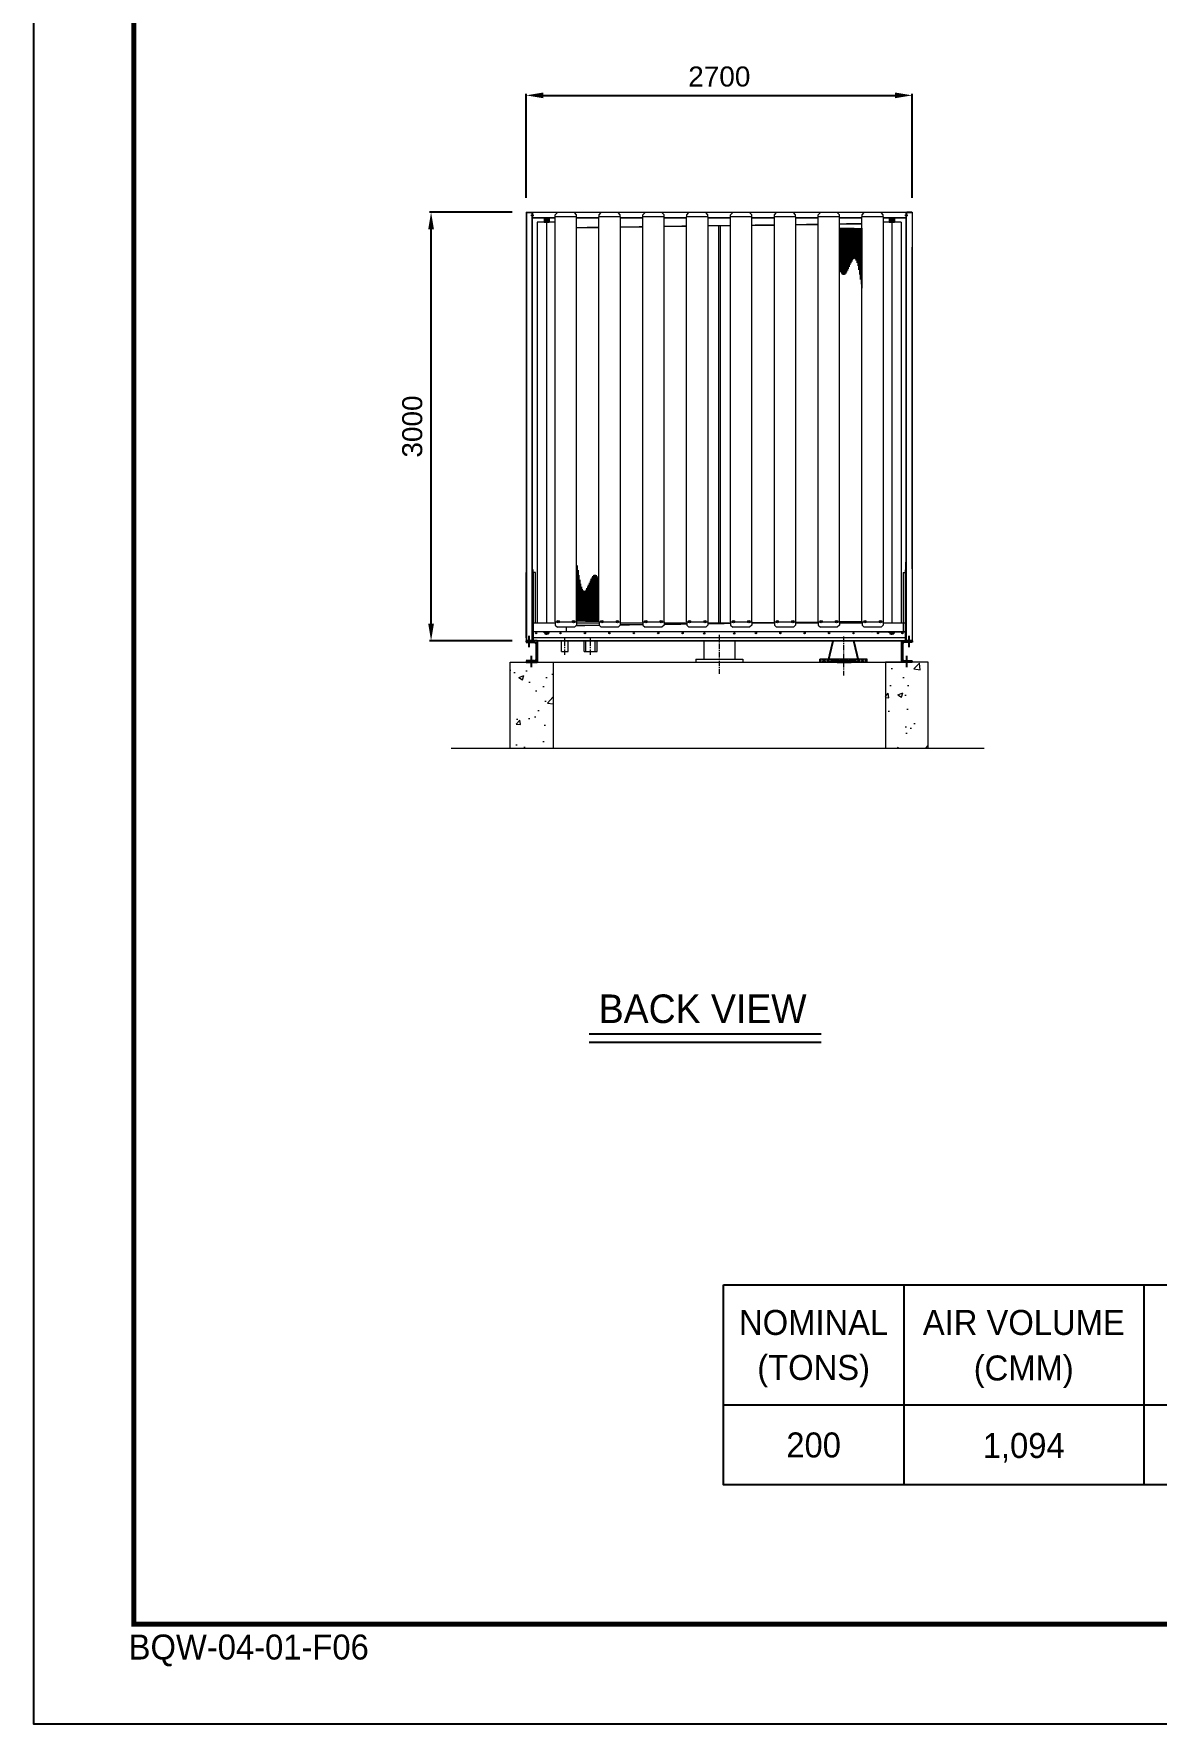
# Model space of a CAD drawing. Header units: millimetres. Extents: x -662982 to 31426, y -140792 to 22681.
# Drawn here: x 2019 to 9870, y 1886 to 13718 of the extents above; entities that cross this region are included whole.
import ezdxf
from ezdxf.enums import TextEntityAlignment as Align

# ---------------------------------------------------------------- set-up
doc = ezdxf.new("R2010")
doc.units = ezdxf.units.MM
for name, pattern in [('CENTER', [2, 1.25, -0.25, 0.25, -0.25]), ('CENTERX2', [4, 2.5, -0.5, 0.5, -0.5]), ('DASHDOT', [18.5, 12, -3, 0.5, -3]), ('DASHED', [15, 12, -3]), ('HIDDEN', [0.375, 0.25, -0.125])]:
    doc.linetypes.add(name, pattern=pattern)
for name, color, linetype in [('center', 1, 'CENTER'), ('냉각탑_box', 1, 'Continuous'), ('냉각탑_form', 1, 'Continuous'), ('냉각탑_text', 3, 'Continuous'), ('냉각탑_기초', 23, 'Continuous')]:
    doc.layers.add(name, color=color, linetype=linetype)
doc.styles.get("Standard").update_dxf_attribs({"font": 'arial.ttf'})
doc.styles.add('돋움', font='Dotum.ttf')
doc.dimstyles.new('1.40', dxfattribs={"dimscale": 20, "dimtxt": 1.5, "dimasz": 1, "dimexe": 0.5, "dimexo": 0.5, "dimgap": 0.5, "dimtad": 1, "dimdec": 0, "dimzin": 0, "dimdsep": 46, "dimtxsty": 'Standard', "dimcen": 0, "dimclrd": 2, "dimclre": 2, "dimclrt": 3, "dimadec": 0, "dimazin": 0, "dimtfac": 1, "dimtdec": 0, "dimtmove": 0, "dimatfit": 0, "dimfxl": 1, "dimtolj": 1, "dimtzin": 0, "dimlwd": -1, "dimlwe": -1, "dimarcsym": 0})

# ---------------------------------------------------------------- blocks, each defined once
blk = doc.blocks.new('*D248')
at = {"color": 2, "transparency": 16777216}
for p, q in [((5364, 12469), (4788, 12469)), ((4798, 9589), (4798, 12349)), ((5364, 9469), (4788, 9469))]:
    blk.add_line(p, q, dxfattribs=at)
for points in [[(4778, 12349), (4818, 12349), (4798, 12469)], [(4778, 9589), (4818, 9589), (4798, 9469)]]:
    blk.add_solid(points, dxfattribs=at)
at = {"layer": 'Defpoints', "color": 0, "transparency": 16777216}
for p in [(4798, 12469), (5464, 12469), (5464, 9469)]:
    blk.add_point(p, dxfattribs=at)
at = {"color": 3, "lineweight": 5, "transparency": 16777216, "insert": (4667, 10969), "char_height": 140, "attachment_point": 5, "rotation": 90}
blk.add_mtext('\\A1;3000', dxfattribs=at)
blk = doc.blocks.new('*D249')
at = {"color": 2, "transparency": 16777216}
for p, q in [((5464, 12569), (5464, 13297)), ((5584, 13287), (8044, 13287)), ((8164, 12569), (8164, 13297))]:
    blk.add_line(p, q, dxfattribs=at)
for points in [[(5584, 13307), (5584, 13267), (5464, 13287)], [(8044, 13307), (8044, 13267), (8164, 13287)]]:
    blk.add_solid(points, dxfattribs=at)
at = {"layer": 'Defpoints', "color": 0, "transparency": 16777216}
for p in [(8164, 13287), (5464, 12469), (8164, 12469)]:
    blk.add_point(p, dxfattribs=at)
at = {"color": 3, "lineweight": 5, "transparency": 16777216, "insert": (6814, 13418), "char_height": 140, "attachment_point": 5}
blk.add_mtext('\\A1;2700', dxfattribs=at)
blk = doc.blocks.new('3')
at = {"lineweight": 20}
for p, q in [((5464, 12469), (5464, 9469)), ((5464, 12469), (8164, 12469)), ((5466, 12467), (5466, 9471)), ((5466, 12467), (5504, 12467)), ((5504, 12467), (5504, 12439)), ((5506, 12439), (5504, 12439)), ((5506, 9469), (5506, 12469)), ((5506, 12429), (5666, 12429)), ((8120, 12467), (5508, 12467)), ((5508, 12467), (5508, 12431)), ((5508, 12431), (5532, 12431)), ((5532, 12431), (5532, 12429)), ((5667, 12451), (5682, 12466)), ((5667, 12436), (5667, 12451)), ((5800, 12466), (5682, 12466)), ((5815, 12451), (5800, 12466)), ((5815, 12436), (5815, 12451)), ((5816, 12429), (5972, 12429)), ((5973, 12451), (5988, 12466)), ((5973, 12436), (5973, 12451)), ((6106, 12466), (5988, 12466)), ((6121, 12451), (6106, 12466)), ((6121, 12436), (6121, 12451)), ((6122, 12429), (6279, 12429)), ((6280, 12451), (6295, 12466)), ((6280, 12436), (6280, 12451)), ((6413, 12466), (6295, 12466)), ((6428, 12451), (6413, 12466)), ((6428, 12436), (6428, 12451)), ((6429, 12429), (6585, 12429)), ((6586, 12451), (6601, 12466)), ((6586, 12436), (6586, 12451)), ((6719, 12466), (6601, 12466)), ((6734, 12451), (6719, 12466)), ((6734, 12436), (6734, 12451)), ((6735, 12429), (6892, 12429)), ((6893, 12451), (6908, 12466)), ((6893, 12436), (6893, 12451)), ((7026, 12466), (6908, 12466)), ((7041, 12451), (7026, 12466)), ((7041, 12436), (7041, 12451)), ((7042, 12429), (7199, 12429)), ((7200, 12451), (7215, 12466)), ((7200, 12436), (7200, 12451)), ((7333, 12466), (7215, 12466)), ((7348, 12451), (7333, 12466)), ((7348, 12436), (7348, 12451)), ((7349, 12429), (7505, 12429)), ((7506, 12451), (7521, 12466)), ((7506, 12436), (7506, 12451)), ((7639, 12466), (7521, 12466)), ((7654, 12451), (7639, 12466)), ((7654, 12436), (7654, 12451)), ((7655, 12429), (7812, 12429)), ((7813, 12451), (7828, 12466)), ((7813, 12436), (7813, 12451)), ((7946, 12466), (7828, 12466)), ((7961, 12451), (7946, 12466)), ((7961, 12436), (7961, 12451)), ((7962, 12429), (8122, 12429)), ((8100, 12431), (8100, 12429)), ((8120, 12467), (8120, 12431)), ((8122, 12469), (8122, 9469)), ((8162, 12467), (8124, 12467)), ((8124, 12467), (8124, 12439)), ((8162, 12467), (8162, 9471)), ((8164, 12469), (8164, 9469)), ((5541, 12400), (5541, 9594)), ((5666, 12400), (5541, 12400)), ((5972, 12360), (5816, 12358)), ((6279, 12364), (6122, 12362)), ((6585, 12369), (6429, 12366)), ((6892, 12373), (6735, 12371)), ((6809, 12372), (6809, 9590)), ((6819, 12372), (6819, 9590)), ((7199, 12377), (7042, 12375)), ((7505, 12381), (7349, 12379)), ((7812, 12386), (7655, 12384)), ((8086, 12400), (7962, 12400)), ((5506, 9594), (5667, 9594)), ((5666, 9603), (5816, 9603)), ((5667, 9603), (5667, 9579)), ((5815, 9603), (5815, 9579)), ((5815, 9594), (5973, 9594)), ((5972, 9603), (6122, 9603)), ((5973, 9603), (5973, 9579)), ((6121, 9603), (6121, 9579)), ((6121, 9594), (6280, 9594)), ((6279, 9603), (6429, 9603)), ((6280, 9603), (6280, 9579)), ((6428, 9603), (6428, 9579)), ((6428, 9594), (6586, 9594)), ((6586, 9587), (6428, 9585)), ((6585, 9603), (6735, 9603)), ((6586, 9603), (6586, 9579)), ((6734, 9603), (6734, 9579)), ((6734, 9594), (6893, 9594)), ((6893, 9592), (6734, 9589)), ((6892, 9603), (7042, 9603)), ((6893, 9603), (6893, 9579)), ((7041, 9603), (7041, 9579)), ((7200, 9596), (7041, 9594)), ((7041, 9594), (7200, 9594)), ((7199, 9603), (7349, 9603)), ((7200, 9603), (7200, 9579)), ((7348, 9603), (7348, 9579)), ((7506, 9600), (7348, 9598)), ((7348, 9594), (7506, 9594)), ((7505, 9603), (7655, 9603)), ((7506, 9603), (7506, 9579)), ((7812, 9604), (7654, 9602)), ((7654, 9603), (7654, 9579)), ((7654, 9594), (7813, 9594)), ((7812, 9603), (7962, 9603)), ((7813, 9603), (7813, 9579)), ((7884, 9603), (7884, 9603)), ((7961, 9603), (7961, 9579)), ((7961, 9594), (8119, 9594)), ((5464, 9469), (5506, 9469)), ((5466, 9471), (5504, 9471)), ((5504, 9471), (5504, 9499)), ((5504, 9499), (5506, 9499)), ((5506, 9534), (8122, 9534)), ((5667, 9579), (5682, 9564)), ((5800, 9564), (5682, 9564)), ((5744, 9531), (5704, 9531)), ((5746, 9533), (5744, 9533)), ((5746, 9531), (5746, 9564)), ((7882, 9531), (5746, 9531)), ((5815, 9579), (5800, 9564)), ((5973, 9579), (5812, 9576)), ((5973, 9579), (5988, 9564)), ((6106, 9564), (5988, 9564)), ((6121, 9579), (6106, 9564)), ((6280, 9583), (6121, 9581)), ((6280, 9579), (6295, 9564)), ((6413, 9564), (6295, 9564)), ((6428, 9579), (6413, 9564)), ((6586, 9579), (6601, 9564)), ((6719, 9564), (6601, 9564)), ((6734, 9579), (6719, 9564)), ((6893, 9579), (6908, 9564)), ((7026, 9564), (6908, 9564)), ((7041, 9579), (7026, 9564)), ((7200, 9579), (7215, 9564)), ((7333, 9564), (7215, 9564)), ((7348, 9579), (7333, 9564)), ((7506, 9579), (7521, 9564)), ((7639, 9564), (7521, 9564)), ((7654, 9579), (7639, 9564)), ((7813, 9579), (7828, 9564)), ((7946, 9564), (7828, 9564)), ((7882, 9533), (7884, 9533)), ((7924, 9531), (7884, 9531)), ((7961, 9579), (7946, 9564)), ((8089, 9469), (8164, 9469)), ((8122, 9499), (8124, 9499)), ((8124, 9471), (8124, 9499)), ((8162, 9471), (8124, 9471))]:
    blk.add_line(p, q, dxfattribs=at)
at = {"color": 7, "lineweight": 20, "ltscale": 0.108889}
blk.add_line((5464, 12447), (5464, 12251), dxfattribs=at)
at = {"color": 7, "lineweight": 20, "ltscale": 0.129444}
for p, q in [((5506, 12465), (5506, 12232)), ((8122, 12232), (8122, 12465))]:
    blk.add_line(p, q, dxfattribs=at)
at = {"color": 7, "lineweight": 20}
for p, q in [((5508, 9965), (5508, 12429)), ((5511, 12469), (8116, 12469)), ((5666, 12429), (5511, 12429)), ((5972, 12429), (5816, 12429)), ((6279, 12429), (6122, 12429)), ((6585, 12429), (6429, 12429)), ((7199, 12429), (7042, 12429)), ((7505, 12429), (7349, 12429)), ((7812, 12429), (7655, 12429)), ((8116, 12429), (7962, 12429)), ((8120, 12429), (8120, 10020)), ((5464, 12232), (5464, 9965)), ((8122, 12224), (8122, 9974)), ((8164, 9974), (8164, 12224)), ((8116, 9489), (5511, 9489)), ((5511, 9472), (8116, 9472)), ((5511, 9469), (7616, 9469)), ((5511, 9469), (8116, 9469))]:
    blk.add_line(p, q, dxfattribs=at)
at = {"lineweight": 20, "ltscale": 30}
for p, q in [((5588, 12429), (5588, 12400)), ((5597, 12429), (5597, 12400)), ((5615, 12429), (5615, 12400)), ((5624, 12429), (5624, 12400)), ((8003, 12429), (8003, 12400)), ((8012, 12429), (8012, 12400)), ((8030, 12429), (8030, 12400)), ((8039, 12429), (8039, 12400)), ((5588, 12400), (5624, 12400)), ((8003, 12400), (8039, 12400)), ((5588, 9525), (5588, 9531)), ((5593, 9525), (5593, 9517)), ((5593, 9517), (5620, 9517)), ((5597, 9525), (5597, 9531)), ((5615, 9525), (5615, 9531)), ((5620, 9525), (5620, 9517)), ((5624, 9525), (5624, 9531)), ((8003, 9525), (8003, 9531)), ((8008, 9525), (8008, 9517)), ((8008, 9517), (8035, 9517)), ((8012, 9525), (8012, 9531)), ((8030, 9525), (8030, 9531)), ((8035, 9525), (8035, 9517)), ((8039, 9525), (8039, 9531))]:
    blk.add_line(p, q, dxfattribs=at)
at = {"color": 1, "linetype": 'CENTER', "lineweight": 20, "ltscale": 100}
for p, q in [((5606, 12429), (5606, 12393)), ((8021, 12429), (8021, 12393)), ((5606, 9512), (5606, 9531)), ((8021, 9512), (8021, 9531))]:
    blk.add_line(p, q, dxfattribs=at)
at = {"color": 0, "lineweight": 20}
for p, q in [((5816, 12436), (5666, 12436)), ((5666, 9603), (5666, 12436)), ((5816, 9603), (5816, 12436)), ((6122, 12436), (5972, 12436)), ((5972, 9603), (5972, 12436)), ((6122, 9603), (6122, 12436)), ((6429, 12436), (6279, 12436)), ((6279, 9603), (6279, 12436)), ((6429, 9603), (6429, 12436)), ((6735, 12436), (6585, 12436)), ((6585, 9603), (6585, 12436)), ((6735, 9603), (6735, 12436)), ((7042, 12436), (6892, 12436)), ((6892, 9603), (6892, 12436)), ((7042, 9603), (7042, 12436)), ((7349, 12436), (7199, 12436)), ((7199, 9603), (7199, 12436)), ((7349, 9603), (7349, 12436)), ((7655, 12436), (7505, 12436)), ((7505, 9603), (7505, 12436)), ((7655, 9603), (7655, 12436)), ((7962, 12436), (7812, 12436)), ((7812, 9603), (7812, 12436)), ((7962, 9603), (7962, 12436)), ((8100, 12431), (8120, 12431)), ((8124, 12439), (8122, 12439)), ((8086, 12400), (8086, 9594)), ((5464, 9469), (8089, 9469)), ((5704, 9531), (5511, 9531)), ((7924, 9531), (8116, 9531))]:
    blk.add_line(p, q, dxfattribs=at)
at = {"color": 6, "linetype": 'HIDDEN', "lineweight": 20, "ltscale": 10}
for p, q in [((5972, 12429), (5816, 12429)), ((6279, 12429), (6122, 12429)), ((6585, 12429), (6429, 12429)), ((6892, 12429), (6735, 12429)), ((7199, 12429), (7042, 12429)), ((7505, 12429), (7349, 12429)), ((7812, 12429), (7655, 12429)), ((5972, 12362), (5816, 12360)), ((6279, 12366), (6122, 12364)), ((6585, 12371), (6429, 12368)), ((6892, 12375), (6735, 12373)), ((7199, 12379), (7042, 12377)), ((7505, 12383), (7349, 12381)), ((7812, 12388), (7655, 12386)), ((6586, 9585), (6428, 9583)), ((6893, 9590), (6734, 9587)), ((7200, 9594), (7041, 9592)), ((7506, 9598), (7348, 9596)), ((7813, 9602), (7654, 9600)), ((7882, 9533), (5746, 9533)), ((5975, 9577), (5810, 9574)), ((6280, 9581), (6121, 9579))]:
    blk.add_line(p, q, dxfattribs=at)
at = {"color": 7, "lineweight": 20, "ltscale": 0.215672}
blk.add_line((6892, 12429), (6735, 12429), dxfattribs=at)
at = {"color": 7, "lineweight": 20, "ltscale": 0.019444}
for p, q in [((8160, 12469), (8125, 12469)), ((8125, 12467), (8160, 12467)), ((5467, 9472), (5502, 9472)), ((5467, 9471), (5502, 9471)), ((5467, 9469), (5502, 9469)), ((5467, 9469), (5502, 9469)), ((8160, 9471), (8125, 9471)), ((8160, 9469), (8125, 9469))]:
    blk.add_line(p, q, dxfattribs=at)
at = {"color": 1, "linetype": 'CENTER', "lineweight": 20}
for p, q in [((5606, 12400), (5606, 9594)), ((8021, 12400), (8021, 9594))]:
    blk.add_line(p, q, dxfattribs=at)
at = {"color": 5, "lineweight": 20, "ltscale": 30}
for p, q in [((7656, 12360), (7656, 12062)), ((7662, 12360), (7662, 12050)), ((7668, 12360), (7668, 12041)), ((7674, 12360), (7674, 12034)), ((7680, 12360), (7680, 12031)), ((7686, 12359), (7686, 12031)), ((7692, 12359), (7692, 12034)), ((7698, 12359), (7698, 12040)), ((7704, 12359), (7704, 12049)), ((7710, 12359), (7710, 12060)), ((7716, 12359), (7716, 12073)), ((7722, 12359), (7722, 12086)), ((7728, 12359), (7728, 12100)), ((7734, 12359), (7734, 12113)), ((7740, 12359), (7740, 12125)), ((7746, 12359), (7746, 12135)), ((7752, 12359), (7752, 12142)), ((7758, 12358), (7758, 12144)), ((7764, 12358), (7764, 12141)), ((7770, 12358), (7770, 12131)), ((7776, 12358), (7776, 12115)), ((7782, 12358), (7782, 12093)), ((7788, 12358), (7788, 12066)), ((7794, 12358), (7794, 12033)), ((7800, 12358), (7800, 11999)), ((7806, 12358), (7806, 11966)), ((7812, 12358), (7812, 11938)), ((5816, 9604), (5816, 10024)), ((5822, 9604), (5822, 9997)), ((5828, 9604), (5828, 9963)), ((5834, 9604), (5834, 9929)), ((5840, 9604), (5840, 9897)), ((5846, 9604), (5846, 9869)), ((5852, 9604), (5852, 9847)), ((5858, 9604), (5858, 9831)), ((5864, 9604), (5864, 9822)), ((5882, 9603), (5882, 9827)), ((5888, 9603), (5888, 9837)), ((5894, 9603), (5894, 9849)), ((5900, 9603), (5900, 9862)), ((5906, 9603), (5906, 9876)), ((5912, 9603), (5912, 9889)), ((5918, 9603), (5918, 9902)), ((5924, 9603), (5924, 9913)), ((5930, 9603), (5930, 9922)), ((5936, 9603), (5936, 9928)), ((5942, 9603), (5942, 9931)), ((5948, 9603), (5948, 9931)), ((5954, 9602), (5954, 9928)), ((5960, 9602), (5960, 9922)), ((5966, 9602), (5966, 9912)), ((5972, 9602), (5972, 9900)), ((5870, 9604), (5870, 9818)), ((5876, 9604), (5876, 9820))]:
    blk.add_line(p, q, dxfattribs=at)
at = {"color": 7, "lineweight": 20, "ltscale": 0.253333}
for p, q in [((5464, 9491), (5464, 9947)), ((5508, 9947), (5508, 9491)), ((5511, 9947), (5511, 9491)), ((8116, 9491), (8116, 9947)), ((8120, 9491), (8120, 9947)), ((8164, 9947), (8164, 9491))]:
    blk.add_line(p, q, dxfattribs=at)
at = {"color": 7, "lineweight": 20, "ltscale": 0.273889}
for p, q in [((5506, 9965), (5506, 9472)), ((8122, 9472), (8122, 9965))]:
    blk.add_line(p, q, dxfattribs=at)
at = {"color": 7, "lineweight": 20, "ltscale": 0.010278}
for p, q in [((5508, 9965), (5508, 9947)), ((5508, 9947), (5508, 9965)), ((5510, 9965), (5510, 9947)), ((5511, 9947), (5511, 9965)), ((8116, 9947), (8116, 9965)), ((8118, 9965), (8118, 9947)), ((8120, 9947), (8120, 9965)), ((5467, 9472), (5467, 9491)), ((5508, 9491), (5508, 9472)), ((5510, 9472), (5510, 9491)), ((8116, 9472), (8116, 9491)), ((8120, 9472), (8120, 9491))]:
    blk.add_line(p, q, dxfattribs=at)
at = {"color": 7, "lineweight": 20, "ltscale": 0.001111}
for p, q in [((5508, 9965), (5510, 9965)), ((8120, 9965), (8118, 9965)), ((8120, 9939), (8122, 9939)), ((8122, 9939), (8120, 9939)), ((5508, 9901), (5506, 9901)), ((5506, 9796), (5508, 9796)), ((5508, 9746), (5506, 9746)), ((8122, 9679), (8120, 9679)), ((8120, 9619), (8122, 9619)), ((8120, 9616), (8122, 9616)), ((8120, 9614), (8122, 9614)), ((8122, 9614), (8120, 9614)), ((5466, 9489), (5464, 9489)), ((5508, 9472), (5510, 9472)), ((5511, 9491), (5511, 9489)), ((8118, 9472), (8120, 9472))]:
    blk.add_line(p, q, dxfattribs=at)
at = {"color": 7, "lineweight": 20, "ltscale": 0.001944}
for p, q in [((5508, 9947), (5511, 9947)), ((5508, 9947), (5511, 9947)), ((8120, 9947), (8116, 9947)), ((5467, 9491), (5464, 9491)), ((5502, 9472), (5506, 9472)), ((5508, 9491), (5511, 9491)), ((5511, 9469), (5511, 9472)), ((8116, 9469), (8116, 9472))]:
    blk.add_line(p, q, dxfattribs=at)
at = {"color": 7, "lineweight": 20, "ltscale": 0.000833333}
for p, q in [((5511, 9965), (5510, 9965)), ((8116, 9965), (8118, 9965)), ((5511, 9472), (5510, 9472)), ((8116, 9472), (8118, 9472))]:
    blk.add_line(p, q, dxfattribs=at)
at = {"color": 7, "lineweight": 20, "ltscale": 0.009167}
for p, q in [((5511, 9949), (5511, 9965)), ((5528, 9947), (5511, 9947)), ((8100, 9947), (8116, 9947)), ((8116, 9949), (8116, 9965)), ((5464, 9489), (5464, 9472)), ((5466, 9489), (5466, 9472)), ((5511, 9489), (5511, 9472)), ((8116, 9489), (8116, 9472))]:
    blk.add_line(p, q, dxfattribs=at)
at = {"color": 7, "lineweight": 20, "ltscale": 0.230744}
for p, q in [((5528, 9594), (5528, 9947)), ((8100, 9947), (8100, 9531))]:
    blk.add_line(p, q, dxfattribs=at)
at = {"color": 7, "lineweight": 20, "ltscale": 0.010555}
blk.add_line((8120, 10001), (8120, 10020), dxfattribs=at)
at = {"color": 7, "lineweight": 20, "ltscale": 0.014722}
blk.add_line((8120, 9974), (8120, 10001), dxfattribs=at)
at = {"color": 7, "lineweight": 20, "ltscale": 0.005}
blk.add_line((8120, 9965), (8120, 9974), dxfattribs=at)
at = {"color": 7, "lineweight": 20, "ltscale": 0.004726}
blk.add_line((8122, 9965), (8122, 9974), dxfattribs=at)
at = {"color": 7, "lineweight": 20, "ltscale": 0.058333}
blk.add_line((5506, 9901), (5506, 9796), dxfattribs=at)
at = {"color": 7, "lineweight": 25, "ltscale": 0.008333}
for p, q in [((5464, 9469), (5464, 9459)), ((8164, 9469), (8164, 9459))]:
    blk.add_line(p, q, dxfattribs=at)
at = {"color": 7, "lineweight": 25, "ltscale": 0.125}
for p, q in [((5539, 9469), (5464, 9469)), ((8089, 9469), (8164, 9469)), ((5464, 9319), (5539, 9319)), ((8164, 9319), (8089, 9319))]:
    blk.add_line(p, q, dxfattribs=at)
at = {"color": 7, "lineweight": 20, "ltscale": 0.000666671}
blk.add_line((5466, 9489), (5467, 9489), dxfattribs=at)
at = {"color": 7, "lineweight": 20, "ltscale": 0.0085}
blk.add_line((5467, 9473), (5467, 9489), dxfattribs=at)
at = {"color": 7, "lineweight": 20, "ltscale": 0.019594}
blk.add_line((5504, 9472), (5468, 9472), dxfattribs=at)
for p, q in [((5474, 9459), (5474, 9469)), ((5496, 9459), (5496, 9469)), ((8132, 9459), (8132, 9469)), ((8154, 9459), (8154, 9469)), ((5490, 9319), (5490, 9329)), ((5512, 9319), (5512, 9329)), ((8115, 9319), (8115, 9329)), ((8137, 9319), (8137, 9329))]:
    blk.add_line(p, q)
at = {"color": 1, "linetype": 'CENTERX2', "ltscale": 50}
for p, q in [((5485, 9424), (5485, 9504)), ((8143, 9424), (8143, 9504)), ((5501, 9284), (5501, 9364)), ((8126, 9284), (8126, 9364))]:
    blk.add_line(p, q, dxfattribs=at)
at = {"color": 7, "lineweight": 20, "ltscale": 0.004971}
blk.add_line((5502, 9469), (5511, 9469), dxfattribs=at)
at = {"color": 7, "lineweight": 20, "ltscale": 0.001112}
blk.add_line((5506, 9473), (5508, 9473), dxfattribs=at)
at = {"color": 7, "lineweight": 20, "ltscale": 0.003063}
for p, q in [((5511, 9472), (5506, 9472)), ((8116, 9472), (8122, 9472))]:
    blk.add_line(p, q, dxfattribs=at)
at = {"ltscale": 25}
for p, q in [((5539, 9469), (5539, 9319)), ((8089, 9469), (8089, 9319))]:
    blk.add_line(p, q, dxfattribs=at)
at = {"lineweight": 5}
for p, q in [((5711, 9394), (5711, 9469)), ((5757, 9394), (5757, 9469)), ((5868, 9394), (5868, 9469)), ((5881, 9394), (5881, 9469)), ((5946, 9394), (5946, 9469)), ((5960, 9394), (5960, 9469)), ((5711, 9394), (5757, 9394)), ((5868, 9394), (5960, 9394)), ((5539, 9319), (8089, 9319)), ((6649, 9341), (6979, 9341)), ((6649, 9319), (6979, 9319))]:
    blk.add_line(p, q, dxfattribs=at)
at = {"color": 7, "lineweight": 20, "ltscale": 0.098888}
for p, q in [((6706, 9469), (6706, 9341)), ((6922, 9469), (6922, 9341))]:
    blk.add_line(p, q, dxfattribs=at)
at = {"color": 2}
for p, q in [((7575, 9323), (7611, 9469)), ((7791, 9323), (7755, 9469)), ((7791, 9323), (7575, 9323)), ((7737, 9318), (7638, 9318))]:
    blk.add_line(p, q, dxfattribs=at)
at = {"color": 7, "lineweight": 20, "ltscale": 0.00111}
blk.add_line((8120, 9473), (8122, 9473), dxfattribs=at)
at = {"color": 7, "lineweight": 20, "ltscale": 0.004417}
blk.add_line((8164, 9499), (8164, 9491), dxfattribs=at)
at = {"color": 7, "lineweight": 25, "ltscale": 0.05125}
for p, q in [((5464, 9459), (5522, 9459)), ((8164, 9459), (8105, 9459)), ((5522, 9329), (5464, 9329)), ((8105, 9329), (8164, 9329))]:
    blk.add_line(p, q, dxfattribs=at)
at = {"color": 7, "lineweight": 25, "ltscale": 0.091667}
for p, q in [((5532, 9449), (5532, 9339)), ((8095, 9449), (8095, 9339))]:
    blk.add_line(p, q, dxfattribs=at)
at = {"color": 7, "lineweight": 15, "ltscale": 0.0625}
for p, q in [((5464, 9329), (5464, 9319)), ((8164, 9329), (8164, 9319))]:
    blk.add_line(p, q, dxfattribs=at)
at = {"color": 7, "lineweight": 20, "ltscale": 0.012222}
for p, q in [((6649, 9341), (6649, 9319)), ((6979, 9341), (6979, 9319))]:
    blk.add_line(p, q, dxfattribs=at)
at = {"color": 7, "lineweight": 13, "ltscale": 0.1375}
for p, q in [((7518, 9318), (7518, 9340)), ((7848, 9318), (7848, 9340))]:
    blk.add_line(p, q, dxfattribs=at)
at = {"color": 7, "lineweight": 13}
for p, q in [((7848, 9340), (7518, 9340)), ((7848, 9318), (7518, 9318))]:
    blk.add_line(p, q, dxfattribs=at)
at = {"color": 7, "linetype": 'DASHED', "lineweight": 13, "ltscale": 0.1375}
for p, q in [((7526, 9318), (7526, 9340)), ((7546, 9318), (7546, 9340)), ((7549, 9318), (7549, 9340)), ((7569, 9318), (7569, 9340)), ((7574, 9340), (7574, 9318)), ((7599, 9318), (7599, 9340)), ((7622, 9318), (7622, 9340)), ((7671, 9340), (7671, 9318)), ((7694, 9340), (7694, 9318)), ((7744, 9318), (7744, 9340)), ((7767, 9318), (7767, 9340)), ((7792, 9340), (7792, 9318)), ((7797, 9318), (7797, 9340)), ((7816, 9318), (7816, 9340)), ((7820, 9318), (7820, 9340)), ((7839, 9318), (7839, 9340))]:
    blk.add_line(p, q, dxfattribs=at)
at = {"color": 7, "linetype": 'DASHDOT', "lineweight": 13, "ltscale": 0.165}
for p, q in [((7538, 9318), (7538, 9340)), ((7557, 9318), (7557, 9340)), ((7610, 9318), (7610, 9340)), ((7755, 9318), (7755, 9340)), ((7809, 9318), (7809, 9340)), ((7828, 9318), (7828, 9340))]:
    blk.add_line(p, q, dxfattribs=at)
at = {"color": 7, "linetype": 'DASHED', "lineweight": 13, "ltscale": 0.10625}
for p, q in [((7575, 9318), (7575, 9335)), ((7791, 9318), (7791, 9335))]:
    blk.add_line(p, q, dxfattribs=at)
at = {"color": 7, "linetype": 'DASHED', "lineweight": 13}
for p, q in [((7791, 9335), (7575, 9335)), ((7766, 9328), (7600, 9328)), ((7753, 9328), (7603, 9328)), ((7766, 9323), (7611, 9323)), ((7763, 9328), (7613, 9328))]:
    blk.add_line(p, q, dxfattribs=at)
at = {"lineweight": 20}
for centre in [(5687, 9603), (5795, 9603), (5993, 9603), (6101, 9603), (6300, 9603), (6408, 9603), (6606, 9603), (6714, 9603), (6913, 9603), (7021, 9603), (7220, 9603), (7328, 9603), (7526, 9603), (7634, 9603), (7833, 9603), (7941, 9603)]:
    blk.add_circle(centre, 9, dxfattribs=at)
at = {"color": 7, "lineweight": 20}
for centre, radius in [((5533, 9523), 4.5), ((5533, 9523), 3), ((5703, 9523), 4.5), ((5703, 9523), 3), ((5874, 9523), 4.5), ((5874, 9523), 3), ((6045, 9523), 4.5), ((6045, 9523), 3), ((6216, 9523), 4.5), ((6216, 9523), 3), ((6387, 9523), 4.5), ((6387, 9523), 3), ((6557, 9523), 4.5), ((6709, 9521), 4.5), ((6919, 9521), 4.5), ((7070, 9523), 4.5), ((7241, 9523), 4.5), ((7241, 9523), 3), ((7411, 9523), 4.5), ((7411, 9523), 3), ((7582, 9523), 4.5), ((7582, 9523), 3), ((7753, 9523), 4.5), ((7753, 9523), 3), ((7924, 9523), 4.5), ((7924, 9523), 3), ((8095, 9523), 4.5), ((8095, 9523), 3)]:
    blk.add_circle(centre, radius, dxfattribs=at)
for centre, radius, start, end in [((6373, 12465), 3.5, 89.1189, 90), ((6382, 12465), 3.5, 90, 90.8811), ((7245, 12465), 3.5, 89.1189, 90), ((7254, 12465), 3.5, 90, 90.8811), ((8116, 11476), 3.5, 0, 0.5318), ((5467, 9472), 3.5, 180, 270), ((5467, 9472), 1.5, 180, 270), ((5468, 9473), 1.5, 180, 216.8695), ((5468, 9473), 1.5, 233.13, 270), ((5502, 9472), 3.5, 270, 0), ((5502, 9472), 1.5, 270, 0)]:
    blk.add_arc(centre, radius, start, end, dxfattribs=at)
at = {"color": 7, "lineweight": 25}
for centre, start, end in [((5522, 9449), 0, 90), ((8105, 9449), 90, 180), ((5522, 9339), 270, 0), ((8105, 9339), 180, 270)]:
    blk.add_arc(centre, 10, start, end, dxfattribs=at)
at = {"color": 7, "lineweight": 20}
for centre, major_axis, ratio, start_param, end_param in [((8116, 9645), (3.5, 0), 0.999985, 6.283185, 6.297404), ((8116, 9640), (3.5, 0), 0.999985, 6.283185, 6.293671), ((8116, 9640), (-3.5, 0), 0.999966, 3.141593, 3.152037), ((8116, 9635), (-3.5, 0), 0.999966, 3.141593, 3.1558), ((8116, 9608), (3.5, 0), 0.999985, 6.267899, 6.283185), ((8116, 9605), (3.5, 0), 0.999985, 6.279226, 6.283185), ((8116, 9601), (3.5, 0), 0.999966, 6.279216, 6.283185)]:
    blk.add_ellipse(centre, major_axis=major_axis, ratio=ratio, start_param=start_param, end_param=end_param, dxfattribs=at)
at = {"lineweight": 20, "ltscale": 30, "extrusion": (0, 0, -1)}
for centre in [(5593, 9525), (5602, 9525), (5611, 9525), (5620, 9525), (8008, 9525), (8017, 9525), (8026, 9525), (8035, 9525)]:
    blk.add_ellipse(centre, major_axis=(-4.5, 0), ratio=0.200221, start_param=3.141593, end_param=6.283185, dxfattribs=at)
at = {"layer": 'center', "lineweight": 20}
for p, q in [((5496, 12449), (5516, 12449)), ((8112, 12449), (8132, 12449))]:
    blk.add_line(p, q, dxfattribs=at)
at = {"layer": 'center', "lineweight": 20, "ltscale": 30}
for p, q in [((5734, 9372), (5734, 9485)), ((5914, 9372), (5914, 9485)), ((6814, 9510), (6814, 9237))]:
    blk.add_line(p, q, dxfattribs=at)

msp = doc.modelspace()

# ---------------------------------------------------------------- hatches: boundary and pattern name
at = {"layer": '냉각탑_기초', "lineweight": 20, "ltscale": 30}
h = msp.add_hatch(dxfattribs=at)
h.set_pattern_fill('AR-CONC', color=256, scale=50, style=0)
h.set_pattern_definition([(50, (-9277.36, -7222.62), (358.63, -31.376), [37.5, -412.5]), (355, (-9277.36, -7222.6), (-69.3757, 376.096), [30, -330]), (100.4514, (-9247.48, -7225.23), (289.2547, 344.72), [31.87, -350.571]), (46.1842, (-9277.36, -7122.6), (533.6205, -82.7595), [56.25, -618.75]), (96.6356, (-9232.9, -7129.5), (467.331, 487.059), [47.805, -525.856]), (351.1842, (-9277.36, -7122.6), (467.331, 487.059), [45, -495]), (21, (-9227.36, -7147.62), (298.4535, -201.3094), [37.5, -412.5]), (326, (-9227.36, -7147.6), (121.6577, 362.575), [30, -330]), (71.4514, (-9202.5, -7164.4), (420.1113, 161.265), [31.87, -350.571]), (37.5, (-9277.36, -7222.62), (6.0799, 166.4469), [0, -326, 0, -335, 0, -331.25]), (7.5, (-9277.36, -7222.62), (131.5348, 197.2059), [0, -191, 0, -318.5, 0, -126.25]), (327.5, (-9388.86, -7222.62), (266.9112, -11.2774), [0, -125, 0, -390, 0, -517.5]), (317.5, (-9438.86, -7222.62), (291.593, 50.0525), [0, -162.5, 0, -259, 0, -367.5])])
h.paths.add_polyline_path([(5651.2, 9318.7), (5351.2, 9318.7), (5351.2, 8718.7), (5651.2, 8718.7)])
h = msp.add_hatch(dxfattribs=at)
h.set_pattern_fill('AR-CONC', color=256, scale=50, style=0)
h.set_pattern_definition([(50, (-8782.36, -7222.62), (358.63, -31.376), [37.5, -412.5]), (355, (-8782.36, -7222.6), (-69.3757, 376.096), [30, -330]), (100.4514, (-8752.48, -7225.23), (289.2547, 344.72), [31.87, -350.571]), (46.1842, (-8782.36, -7122.6), (533.6205, -82.7595), [56.25, -618.75]), (96.6356, (-8737.9, -7129.5), (467.331, 487.059), [47.805, -525.856]), (351.1842, (-8782.36, -7122.6), (467.331, 487.059), [45, -495]), (21, (-8732.36, -7147.62), (298.4535, -201.3094), [37.5, -412.5]), (326, (-8732.36, -7147.6), (121.6577, 362.575), [30, -330]), (71.4514, (-8707.5, -7164.4), (420.1113, 161.265), [31.87, -350.571]), (37.5, (-8782.36, -7222.62), (6.0799, 166.4469), [0, -326, 0, -335, 0, -331.25]), (7.5, (-8782.36, -7222.62), (131.5348, 197.2059), [0, -191, 0, -318.5, 0, -126.25]), (327.5, (-8893.86, -7222.62), (266.9112, -11.2774), [0, -125, 0, -390, 0, -517.5]), (317.5, (-8943.86, -7222.62), (291.593, 50.0525), [0, -162.5, 0, -259, 0, -367.5])])
h.paths.add_polyline_path([(7976.2, 9318.7), (8276.2, 9318.7), (8276.2, 8718.7), (7976.2, 8718.7)])

# ---------------------------------------------------------------- linework, layer by layer
at = {"layer": 'center', "lineweight": 20, "ltscale": 30}
msp.add_line((7683.3, 9499.9), (7683.3, 9226.1), dxfattribs=at)
at = {"layer": 'Defpoints'}
msp.add_lwpolyline([(2019.2, 22681.2), (31426.4, 22681.2), (31426.4, 1886.1), (2019.2, 1886.1)], close=True, dxfattribs=at)
at = {"layer": '냉각탑_box'}
for p, q in [((5902.6, 6718.7), (7526, 6718.7)), ((5902.6, 6660.6), (7526, 6660.6)), ((8103.9, 4960.6), (8103.9, 3560.6)), ((9783.9, 4960.6), (9783.9, 3560.6)), ((6843.9, 4120.6), (21893.9, 4120.6))]:
    msp.add_line(p, q, dxfattribs=at)
msp.add_lwpolyline([(6843.9, 4960.6), (21893.9, 4960.6), (21893.9, 3560.6), (6843.9, 3560.6)], close=True, dxfattribs=at)
at = {"layer": '냉각탑_form', "const_width": 35}
msp.add_lwpolyline([(2719.4, 21981), (2719.4, 2586.2), (30726.2, 2586.2), (30726.2, 21981)], close=True, dxfattribs=at)
at = {"layer": '냉각탑_기초', "lineweight": 20, "ltscale": 30}
msp.add_line((4939.1, 8718.7), (8667.6, 8718.7), dxfattribs=at)
for points in [[(5351.2, 8718.7), (5351.2, 9318.7), (5651.2, 9318.7), (5651.2, 8718.7)], [(8276.2, 8718.7), (8276.2, 9318.7), (7976.2, 9318.7), (7976.2, 8718.7)]]:
    msp.add_lwpolyline(points, dxfattribs=at)

# ---------------------------------------------------------------- block references
msp.add_blockref('3', (0, 0))

# ---------------------------------------------------------------- texts
at = {"layer": '냉각탑_form', "style": '돋움'}
msp.add_text('BQW-04-01-F06', height=175.043, dxfattribs=at).set_placement((2682.5, 2338.6))
at = {"layer": '냉각탑_text', "style": '돋움'}
for s, height, p in [('BACK VIEW', 199.97, (6697.6, 6893.7)), ('NOMINAL', 175, (7473.9, 4698.1)), ('AIR VOLUME', 175, (8943.9, 4698.1)), ('(TONS)', 175, (7473.9, 4383.1)), ('(CMM)', 175, (8943.5, 4379.3)), ('200', 175, (7473.9, 3840.6)), ('1,094', 175, (8943.5, 3836.8))]:
    msp.add_text(s, height=height, dxfattribs=at).set_placement(p, align=Align.MIDDLE_CENTER)

# ---------------------------------------------------------------- dimensions: what is measured, and where the dimension line sits
at = {"lineweight": 5}
dim = msp.add_linear_dim(base=(8163.7, 13286.6), p1=(5463.7, 12468.7), p2=(8163.7, 12468.7), dimstyle='1.40', override={"dimtxt": 7, "dimasz": 6, "dimexo": 5, "dimgap": 3}, dxfattribs=at)
dim.commit()
dim.dimension.update_dxf_attribs({"geometry": '*D249', "text_midpoint": (6813.7, 13418)})
dim = msp.add_linear_dim(base=(4798.5, 12468.7), p1=(5463.7, 9468.7), p2=(5463.7, 12468.7), angle=90, dimstyle='1.40', override={"dimtxt": 7, "dimasz": 6, "dimexo": 5, "dimgap": 3}, dxfattribs=at)
dim.commit()
dim.dimension.update_dxf_attribs({"geometry": '*D248', "text_midpoint": (4667, 10968.7)})

doc.saveas('drawing.dxf')
